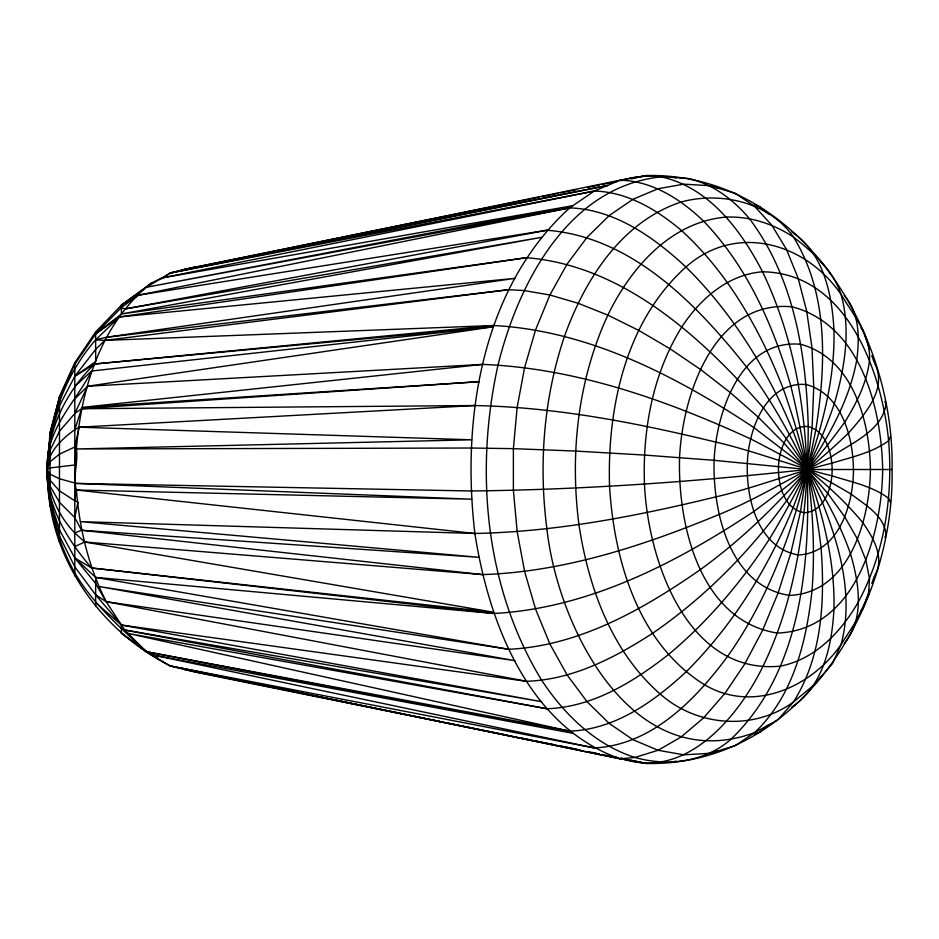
<?xml version="1.0" encoding="UTF-8"?>
<svg xmlns="http://www.w3.org/2000/svg" width="939" height="939" viewBox="0 0 939 939"><rect width="100%" height="100%" fill="white"/><g stroke="black" fill="none" stroke-linecap="round" stroke-linejoin="round"><path stroke-width="1.41" d="M557.778 745.566L195.453 672.183L170.241 665.962L146.32 651.701L121.366 633.238L121.436 625.034L106.177 601.688L95.637 583.459L74.803 557.977L59.474 529.948L50.107 500.158L46.95 469.5L50.107 432.492L59.474 396.551L74.803 362.712L95.637 331.96L121.366 305.175L151.273 283.132L162.071 277.909L594.27 191.063L620.08 180.206L646.607 175.511C798.35 172.506 894.984 331.596 892.05 469.5C894.984 607.404 798.35 766.494 646.607 763.489L620.08 758.794L181.873 668.345M620.738 758.254C684.871 780.919 737.326 718.206 762.538 667.195C799.054 592.615 807.869 508.539 808.233 426.529C806.355 354.109 793.983 277.604 749.228 218.423C733.148 199.42 712.607 183.774 687.876 178.422C665.293 177.377 642.699 172.905 620.738 180.746M151.273 283.132C101.365 322.687 81.247 387.631 76.411 448.971C78.301 462.681 72.632 476.66 76.411 490.029C79.498 528.727 88.583 566.933 106.177 601.688L526.427 681.291C572.379 679.836 614.611 657.863 652.429 633.402C704.626 597.568 749.733 551.979 786.647 500.628C815.31 456.906 847.048 412.784 856.708 360.271C859.561 338.463 859.795 312.887 844.243 295.539M508.621 289.705L104.839 340.399L95.637 349.425L74.803 376.269L59.474 405.812L50.107 437.187L46.95 469.5L50.107 503.222L59.474 535.981L74.803 566.816L95.637 594.833L106.177 601.688L514.936 660.645L99.663 586.64L508.621 649.295C579.48 646.02 643.579 609.059 700.494 569.539C756.341 528.927 804.124 477.986 844.642 422.304C856.462 403.301 866.885 382.866 869.526 360.341C870.993 335.293 853.222 314.847 841.086 294.494C833.128 269.974 813.151 252.438 793.443 237.027C773.513 223.952 750.32 216.228 726.34 217.085C670.88 221.581 630.609 267.955 607.862 315.128C577.778 380.107 569.856 453.783 578.905 524.42C588.354 587.075 611.395 651.443 660.317 694.132C696.797 726.528 753.665 731.129 793.443 701.973C822.282 656.549 824.994 600.42 821.109 548.223C814.759 493.773 801.483 440.168 783.173 388.546C760.167 329.894 728.335 273.296 681.397 230.442C656.831 209.69 627.275 191.861 594.27 191.063L569.715 207.871C481.179 288.379 461.425 419.827 474.888 533.469C488.679 622.334 527.871 726.27 620.08 758.794L634.928 757.468L658.075 750.273L681.127 736.986L703.569 717.889L724.908 693.393L744.709 664.037L762.515 630.456L777.95 593.378L790.673 553.611L800.415 512.013L806.965 469.5L812.094 427.668L813.761 386.751L811.953 347.618L806.695 311.149L798.115 278.108L786.377 249.222L771.752 225.125L754.557 206.334L735.167 193.258L709.696 185.687L683.815 184.161L658.075 188.727L633.027 199.268L609.188 215.571L587.086 237.285L567.179 263.953L549.902 294.999L535.617 329.753L524.619 367.501L517.154 407.42L513.387 448.654L513.387 490.346L517.154 531.58L524.619 571.499L535.617 609.247L549.902 644.001L567.179 675.047L587.086 701.715L609.188 723.429L633.027 739.732L658.075 750.273L683.815 754.839L709.696 753.313L735.167 745.742L754.557 732.666L777.915 719.837L793.443 701.973L813.808 685.106L832.447 663.65L841.086 644.506L855.945 621.43L868.563 595.126L869.526 578.659L865.781 559.808L857.424 539.009L844.642 516.696L827.693 493.351L784.03 443.079L758.266 417.221L730.213 392.514L700.494 369.461L669.753 348.592L638.649 330.352L607.862 315.128L578.072 303.25L549.902 294.999L523.985 290.527L508.621 289.705L106.177 337.312L95.637 339.812C48.018 394.673 35.048 474.207 59.474 542.19C78.97 595.772 119.558 640.187 170.241 665.962L620.08 758.794M121.366 633.238L151.32 654.683L572.872 733.3L146.32 651.701C120.192 627.557 92.996 603.883 74.803 572.849C57.267 541.157 47.643 505.722 46.95 469.5L50.107 467.927L74.803 464.969L76.411 448.971L74.803 446.999L79.193 427.198L474.888 405.531C556.334 407.162 636.842 422.867 715.776 442.105C755.156 451.06 792.657 466.413 831.872 475.791C851.145 481.953 872.108 485.944 888.623 498.304L890.548 502.647M884.808 401.516L886.052 403.911C882.355 430.978 850.922 443.243 831.015 457.047C793.701 476.237 758.043 498.609 719.063 514.502C643.837 545.547 564.574 571.898 482.576 574.598L81.54 530.253L74.803 517.577L77.949 502.107L74.803 500.769L76.411 490.029L471.754 499.196L76.411 483.421L59.474 478.761L50.107 474.207L46.95 469.5C47.631 429.51 66.012 391.528 94.639 364.003L493.902 325.516C588.647 330.622 676.291 376.093 753.982 427.644C792.035 457.187 832.341 485.381 863.023 522.964C873.164 537.66 885.207 557.836 874.714 575.396M170.241 665.962L594.27 747.937C651.56 745.143 695.165 700.024 727.349 656.725C775.027 589.551 800.321 509.854 815.803 429.71C826.003 365.647 828.937 294.259 793.443 237.027C769.264 202.202 720.647 191.169 681.127 202.014C621.207 221.827 584.797 279.799 564.456 336.373C543.681 398.007 538.552 464.265 546.874 528.645C557.696 627.545 632.358 777.457 754.557 732.666C793.103 696.374 806.296 642.194 811.953 591.382C817.423 522.131 807.094 452.551 790.673 385.389C773.372 325.54 747.268 266.5 703.569 221.111C680.928 199.397 652.382 180.898 620.08 180.206L184.537 269.505L607.592 185.464L170.241 273.038L146.32 287.299L121.366 305.175L121.436 313.966L95.637 333.932L74.803 364.25L59.474 397.596L50.107 433.02M874.714 363.604C887.918 389.157 864.126 414.956 848.433 433.196C818.902 461.448 786.835 487.059 753.982 511.356C676.291 562.907 588.647 608.378 493.902 613.484L91.599 567.989C67.69 540.289 47.091 507.283 46.95 469.5C48.077 451.964 61.328 439.288 74.803 429.686L81.54 408.747L479.348 381.657L81.904 407.409L482.576 364.402C576.159 368.065 666.338 400.143 750.695 438.947C784.664 456.483 818.268 474.77 851.204 494.137C864.995 504.889 884.761 515.617 886.052 535.089L884.808 537.484M95.637 594.833L121.436 625.034L124.664 629.987L146.32 651.701L569.715 731.129C614.951 729.556 653.908 701.703 685.928 671.984C732.807 625.679 767.75 568.541 793.009 507.952C814.618 450.861 835.464 391.704 833.949 329.789C832.036 294.212 823.562 252.908 791.847 231.933M869.479 590.115L862.941 608.871L861.086 610.82M871.815 583.412L874.15 576.71M890.548 436.353L888.623 440.696C893.071 495.628 884.831 552.578 858.563 601.512C841.602 631.442 815.463 659.19 780.473 666.138C686.456 675.294 647.804 559.01 644.459 483.937C642.558 429.675 652.793 373.687 681.726 327.089C699.919 299.095 727.936 274.411 762.538 271.805C846.438 272.897 881.674 370.788 888.623 440.696C872.108 453.056 851.145 457.047 831.872 463.209C792.657 472.587 755.156 487.94 715.776 496.895C636.842 516.133 556.334 531.838 474.888 533.469L80.449 521.65L479.348 557.343L81.54 530.253L74.803 533C52.596 509.807 41.621 476.554 50.107 445.051C57.866 417.198 78.7 396.364 91.599 371.011L493.538 326.772L87.55 386.234L74.803 398.946M74.803 517.577L59.474 502.342L50.107 486.167L46.95 469.5L50.107 450.098L59.474 431.247L74.803 413.512L87.55 386.234L482.576 364.402M569.715 731.129L128.127 633.449L546.932 708.757C592.615 707.208 633.285 682.043 668.298 654.671C707.9 621.782 741.376 582.121 769.405 539.068C795.368 496.262 817.998 451.143 834.313 403.758C844.595 368.522 851.11 330.563 841.086 294.494C805.768 242.614 735.8 222.566 685.928 267.016C625.444 321.373 607.204 407.855 609.54 486.12C614.071 560.266 638.039 643.778 704.931 684.989C753.172 713.382 811.542 687.325 841.086 644.506C853.88 596.899 840.006 547.237 822.482 502.729C801.178 455.403 778.079 408.582 746.622 367.043C696.574 304.036 631.841 236.863 546.932 230.243L138.467 295.175L121.366 305.175M819.911 678.58L821.461 676.186M844.243 643.461C865.159 618.543 858.845 582.321 850.452 553.564C831.438 499.853 797.457 453.032 763.442 407.925C702.243 337.852 623.66 265.373 526.427 257.709L121.436 313.966L541.65 237.321L124.664 309.013L121.366 307.534L95.637 333.932L119.488 316.948L526.427 257.709M74.803 386.41L91.599 371.011M768.442 725.025L759.674 732.279L754.193 734.075M159.912 279.493L162.071 277.909L572.872 205.7L146.32 287.299L569.715 207.871C614.951 209.444 653.908 237.297 685.928 267.016C732.807 313.321 767.75 370.459 793.009 431.048C814.618 488.139 835.464 547.296 833.949 609.211C832.036 644.788 823.562 686.092 791.847 707.067M121.366 307.534L138.467 295.175L569.715 207.871M74.803 413.512L81.54 408.747L474.888 405.531M161.942 278.625L170.241 273.038L189.302 268.331L539.08 197.225M74.803 429.686L79.193 427.198L471.754 439.804L76.411 448.971L471.002 448.02L513.387 448.654L575.56 451.06L644.459 455.063L714.11 460.31L806.965 469.5L892.05 469.5M717.76 750.742L713.992 752.82L711.093 753.078M181.908 270.643L184.467 269.387M74.803 446.999L59.474 454.136L50.107 461.706L46.95 469.5L50.107 480.334L59.474 490.862L74.803 500.769M74.803 546.592L84.674 542.003L482.576 574.598M673.263 761.928L675.81 761.165M630.844 178.938L646.607 175.511M541.721 196.732L557.966 193.446M560.395 192.953L576.464 189.655M587.697 187.436L599.469 184.995M602.063 184.525L616.723 181.497M594.27 191.063L170.241 273.038L195.453 266.817L198.282 267.052M124.664 309.013L546.932 230.243M106.177 337.312L514.936 278.355L119.488 316.948L95.637 339.812L104.839 340.399L493.902 325.516M806.965 469.5C810.791 562.531 801.777 671.89 730.296 739.873C704.039 762.21 667.406 766.623 634.928 757.468C595.209 744.744 564.28 714.45 541.709 680.317C484.677 586.875 474.664 470.357 498.057 364.884C518.222 283.461 567.942 186.415 661.326 176.861C709.438 187.624 741.094 230.313 762.538 271.805C792.117 333.322 804.793 401.622 806.965 469.5C695.4 481.742 583.248 489.735 471.002 490.98L76.411 483.421M493.538 326.772L94.639 364.003L74.803 376.269L95.672 361.597L95.637 331.96M195.453 672.183L198.164 671.96M74.803 464.969L76.411 464.852M711.093 185.922L713.992 186.18L717.76 188.258M493.902 613.484L95.672 577.403L74.803 557.977L91.599 567.989L493.538 612.228L84.674 542.003L74.803 533M76.411 490.029L474.888 533.469M95.637 602.603L121.436 625.034L526.427 681.291M121.366 628.531L124.664 629.987L541.65 701.679L121.436 625.034M508.621 649.295L95.672 577.403L95.637 606.547M124.664 629.987L546.932 708.757M560.395 746.047L580.513 750.12M587.697 751.564L599.469 754.005M602.063 754.475L616.723 757.503M443.008 722.114L184.537 669.495L182.072 668.04M445.872 722.69L470.286 727.666M473.162 728.253L507.623 735.26M519.114 737.608L530.594 739.944M533.469 740.531L543.528 742.573M546.392 743.16L553.576 744.615M560.759 746.082L576.546 749.299M592.345 752.515L595.22 753.101M606.7 755.437L616.759 757.48M625.374 759.24L644.037 763.031M620.796 758.137L623.66 758.724M630.832 760.214L646.607 763.489M594.27 747.937L151.32 654.683L157.916 658.063M673.263 177.072L676.033 177.894M754.193 204.925L759.674 206.721L768.442 213.975M861.086 328.181L862.941 330.129L869.479 348.885M819.911 260.42L821.461 262.814M871.815 355.588L874.15 362.29M74.803 362.712L74.803 575.9M59.474 396.551L59.474 542.19M50.107 432.492L50.107 506.379M832.154 469.5C832.165 486.754 824.9 511.696 804.312 512.706C783.854 509.184 777.844 484.125 778.501 466.343C779.041 449.593 787.809 424.933 808.233 426.529C826.226 431.424 831.942 452.985 832.154 469.5M853.457 469.5C853.492 503.633 839.102 552.977 798.385 554.972C757.914 548 746.012 498.433 747.327 463.256C748.395 430.109 765.719 381.34 806.131 384.485C841.731 394.18 853.046 436.835 853.457 469.5M870.418 469.5C869.937 519.067 849.666 593.295 789.3 595.385C729.368 585.889 712.619 511.473 714.11 460.31C716.304 412.244 740.73 338.721 800.721 344.284C853.14 358.569 869.807 421.388 870.418 469.5M882.66 469.5C882.038 533.904 855.699 630.351 777.269 633.062C699.402 620.726 677.629 524.032 679.566 457.551C682.418 395.108 714.156 299.576 792.105 306.807C860.488 324.73 881.498 407.538 882.66 469.5"/></g></svg>
